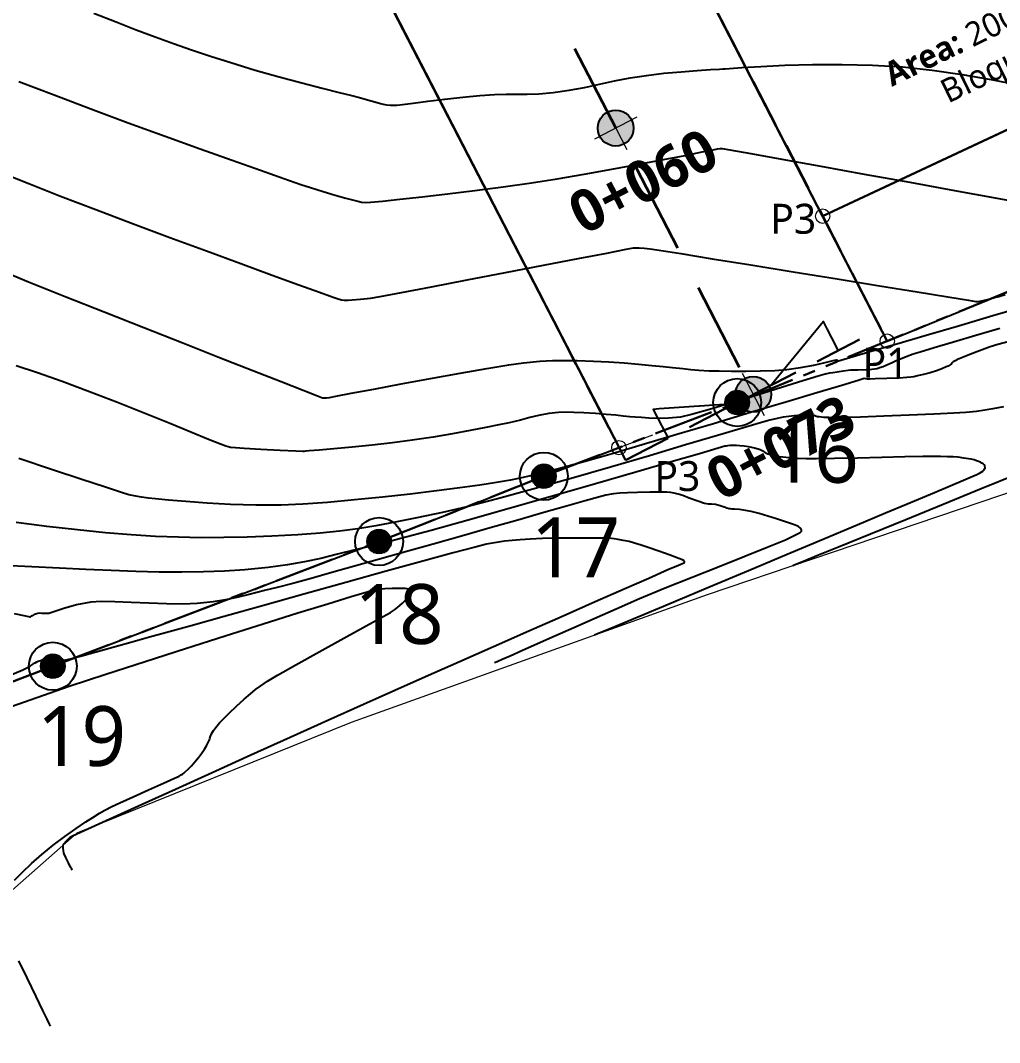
# Model space of a CAD drawing. Header units: millimetres. Extents: x 86 to 591881, y 99 to 1307229.
# Drawn here: x 590632.94 to 590673.85, y 1306982.96 to 1307025.67 of the extents above; entities that cross this region are included whole.
import ezdxf
from ezdxf.enums import TextEntityAlignment as Align

# ---------------------------------------------------------------- set-up
doc = ezdxf.new("R2010")
doc.units = ezdxf.units.MM
for name, pattern in [('CENTER2', [1.125, 0.75, -0.125, 0.125, -0.125]), ('DASHDOT', [1, 0.5, -0.25, 0, -0.25]), ('DASHED', [0.75, 0.5, -0.25]), ('HIDDEN', [0.375, 0.25, -0.125]), ('PHANTOM', [2.5, 1.25, -0.25, 0.25, -0.25, 0.25, -0.25])]:
    doc.linetypes.add(name, pattern=pattern)
for name, color, linetype in [('0_BLOQUES CARRETERA', 7, 'Continuous'), ('_BREAKLINES CORRIDOR', 7, 'Continuous'), ('_MOJONES', 1, 'Continuous'), ('_PUNTOS TOPOGRAFICOS', 1, 'Continuous'), ('C-PROP-BNDY', 150, 'Continuous'), ('C-PROP-LINE', 230, 'Continuous'), ('C-PROP-TEXT', 92, 'Continuous'), ('C-ROAD', 7, 'Continuous'), ('C-ROAD-CORR-BNDY', 1, 'CENTER2'), ('C-ROAD-MARK', 212, 'Continuous'), ('C-ROAD-STAN-MAJR', 11, 'Continuous'), ('C-TOPO-MAJR', 9, 'Continuous'), ('C-TOPO-MINR', 8, 'Continuous'), ('C-TOPO-MINR-N', 11, 'Continuous'), ('Perimetro', 7, 'Continuous'), ('Plano', 7, 'Continuous')]:
    doc.layers.add(name, color=color, linetype=linetype)
for name, color, linetype, lineweight in [('_BLOQUES', 9, 'Continuous', 20), ('_BORDILLOS Y CUNETAS', 252, 'Continuous', 20), ('COTAS', 40, 'Continuous', 5), ('CUADROS', 9, 'Continuous', 20)]:
    doc.layers.add(name, color=color, linetype=linetype, lineweight=lineweight)
doc.styles.add('ST - ETIQUETAS', font='', dxfattribs={"height": 2.5})
doc.styles.get("Standard").update_dxf_attribs({"font": 'simplex.shx'})
doc.styles.get('ST - ETIQUETAS').set_extended_font_data('Roboto Thin')

# ---------------------------------------------------------------- blocks, each defined once
blk = doc.blocks.new('*X1')
for p, q in [((69.533, 22.875), (69.967, 22.875)), ((69.555, 22.906), (69.945, 22.906)), ((69.585, 22.938), (69.915, 22.938)), ((69.629, 22.969), (69.871, 22.969)), ((69.5, 22.75), (70, 22.75)), ((69.502, 22.781), (69.998, 22.781)), ((69.502, 22.719), (69.998, 22.719)), ((69.508, 22.812), (69.992, 22.812)), ((69.508, 22.688), (69.992, 22.688)), ((69.518, 22.844), (69.982, 22.844)), ((69.518, 22.656), (69.982, 22.656)), ((69.533, 22.625), (69.967, 22.625)), ((69.555, 22.594), (69.945, 22.594)), ((69.585, 22.562), (69.915, 22.562)), ((69.629, 22.531), (69.871, 22.531))]:
    blk.add_line(p, q)
blk = doc.blocks.new('Drill Hole')
at = {"color": 0, "linetype": 'ByBlock', "lineweight": -2}
for radius in [0.05, 0.025]:
    blk.add_circle((0, 0), radius, dxfattribs=at)
at = {"color": 0, "linetype": 'ByBlock', "lineweight": -2, "xscale": 0.1000000000000227, "yscale": 0.1000000000000227, "zscale": 0.1000000000000227}
blk.add_blockref('*X1', (-6.975, -2.275), dxfattribs=at)
blk = doc.blocks.new('*U51', base_point=(590555.4584, 1307117.894, 460.616))
at = {"layer": '_PUNTOS TOPOGRAFICOS', "color": 2, "linetype": 'ByBlock', "lineweight": -2, "xscale": 20, "yscale": 20, "zscale": 20}
blk.add_blockref('Drill Hole', (590555.4584, 1307117.894, 460.616), dxfattribs=at)
blk = doc.blocks.new('*U130', base_point=(590634.2949, 1306998.682, 454.716))
at = {"layer": '_PUNTOS TOPOGRAFICOS', "color": 2, "linetype": 'ByBlock', "lineweight": -2, "xscale": 20, "yscale": 20, "zscale": 20}
blk.add_blockref('Drill Hole', (590634.2949, 1306998.682, 454.716), dxfattribs=at)
blk = doc.blocks.new('*U131', base_point=(590647.9269, 1307003.89, 455.289))
at = {"layer": '_PUNTOS TOPOGRAFICOS', "color": 2, "linetype": 'ByBlock', "lineweight": -2, "xscale": 20, "yscale": 20, "zscale": 20}
blk.add_blockref('Drill Hole', (590647.9269, 1307003.89, 455.289), dxfattribs=at)
blk = doc.blocks.new('*U134', base_point=(590654.8114, 1307006.619, 455.69))
at = {"layer": '_PUNTOS TOPOGRAFICOS', "color": 2, "linetype": 'ByBlock', "lineweight": -2, "xscale": 20, "yscale": 20, "zscale": 20}
blk.add_blockref('Drill Hole', (590654.8114, 1307006.619, 455.69), dxfattribs=at)
blk = doc.blocks.new('*U135', base_point=(590662.8905, 1307009.7, 456.126))
at = {"layer": '_PUNTOS TOPOGRAFICOS', "color": 2, "linetype": 'ByBlock', "lineweight": -2, "xscale": 20, "yscale": 20, "zscale": 20}
blk.add_blockref('Drill Hole', (590662.8905, 1307009.7, 456.126), dxfattribs=at)
blk = doc.blocks.new('POINT INTERS')
at = {"layer": '0_BLOQUES CARRETERA', "linetype": 'DASHDOT', "lineweight": 5}
h = blk.add_hatch(color=244, dxfattribs=at)
h.dxf.hatch_style = 1
h.set_gradient(color1=(153, 27, 30), color2=(248, 153, 30), name='INVSPHERICAL')
h.paths.add_polyline_path([(0.6, 0, 1), (-0.6, 0, 1)])
blk.add_circle((0, 0), 0.574, dxfattribs=at)
blk = doc.blocks.new('MARCA ESTACION')
h = blk.add_hatch(color=7)
h.dxf.hatch_style = 1
h.paths.add_polyline_path([(-3, 0), (0, 0), (0, 3, 0.414214)])
h.paths.add_polyline_path([(3, 0), (0, 0), (0, -3, 0.414214)])
at = {"true_color": 0xffffff}
h = blk.add_hatch(color=7, dxfattribs=at)
h.dxf.hatch_style = 1
h.paths.add_polyline_path([(0, 3), (0, 0), (3, 0, 0.414214)])
h.paths.add_polyline_path([(0, 0), (-3, 0, 0.414214), (0, -3)])
at = {"color": 7, "lineweight": 20}
for points in [[(0, 4), (0, -4)], [(-4, 0), (4, 0)]]:
    blk.add_lwpolyline(points, dxfattribs=at)
at = {"color": 7}
blk.add_circle((0, 0), 3, dxfattribs=at)

msp = doc.modelspace()

# ---------------------------------------------------------------- hatches: boundary and pattern name
at = {"layer": '_MOJONES'}
h = msp.add_hatch(color=5, dxfattribs=at)
h.dxf.hatch_style = 1
h.paths.add_polyline_path([(590662.69, 1307010.158, 0.297664), (590662.39, 1307009.7, 0.541231), (590663.091, 1307009.242), (590662.89, 1307009.7)])
h.paths.add_polyline_path([(590662.69, 1307010.158), (590662.89, 1307009.7), (590663.361, 1307009.868, 0.43503)])
h.paths.add_polyline_path([(590663.39, 1307009.7, 0.085961), (590663.361, 1307009.868), (590662.89, 1307009.7), (590663.091, 1307009.242, 0.297664)])
h = msp.add_hatch(color=5, dxfattribs=at)
h.dxf.hatch_style = 1
h.paths.add_polyline_path([(590654.611, 1307007.077, 0.297664), (590654.311, 1307006.619, 0.541231), (590655.012, 1307006.161), (590654.811, 1307006.619)])
h.paths.add_polyline_path([(590654.611, 1307007.077), (590654.811, 1307006.619), (590655.282, 1307006.787, 0.43503)])
h.paths.add_polyline_path([(590655.311, 1307006.619, 0.085961), (590655.282, 1307006.787), (590654.811, 1307006.619), (590655.012, 1307006.161, 0.297664)])
h = msp.add_hatch(color=5, dxfattribs=at)
h.dxf.hatch_style = 1
h.paths.add_polyline_path([(590647.726, 1307004.348, 0.297664), (590647.427, 1307003.89, 0.541231), (590648.128, 1307003.432), (590647.927, 1307003.89)])
h.paths.add_polyline_path([(590647.726, 1307004.348), (590647.927, 1307003.89), (590648.398, 1307004.058, 0.43503)])
h.paths.add_polyline_path([(590648.427, 1307003.89, 0.085961), (590648.398, 1307004.058), (590647.927, 1307003.89), (590648.128, 1307003.432, 0.297664)])
h = msp.add_hatch(color=5, dxfattribs=at)
h.dxf.hatch_style = 1
h.paths.add_polyline_path([(590634.094, 1306999.14, 0.297664), (590633.795, 1306998.682, 0.541231), (590634.496, 1306998.224), (590634.295, 1306998.682)])
h.paths.add_polyline_path([(590634.094, 1306999.14), (590634.295, 1306998.682), (590634.766, 1306998.85, 0.43503)])
h.paths.add_polyline_path([(590634.795, 1306998.682, 0.085961), (590634.766, 1306998.85), (590634.295, 1306998.682), (590634.496, 1306998.224, 0.297664)])

# ---------------------------------------------------------------- linework, layer by layer
at = {"layer": '_BLOQUES', "flags": 128}
for points in [[(590590.178, 1307047.968), (590628.051, 1307065.704), (590657.956, 1307007.818), (590654.811, 1307006.619), (590647.927, 1307003.89), (590634.295, 1306998.682), (590617.753, 1306992.343), (590613.249, 1307001.467), (590607.385, 1307013.689), (590599.683, 1307029.141), (590590.178, 1307047.968)], [(590669.157, 1307012.265), (590675.452, 1307014.842), (590685.718, 1307018.866), (590705.811, 1307027.095), (590706.383, 1307027.354), (590702.712, 1307034.462), (590666.46, 1307017.488), (590669.157, 1307012.265)]]:
    msp.add_lwpolyline(points, dxfattribs=at)
at = {"layer": '_BLOQUES', "color": 140, "linetype": 'Continuous', "lineweight": 25}
msp.add_polyline3d([(590638.927, 1307070.797, 0), (590675.179, 1307087.774, 0), (590702.712, 1307034.462, 0), (590666.46, 1307017.488, 0), (590638.927, 1307070.797, 0)], dxfattribs=at)
at = {"layer": '_BORDILLOS Y CUNETAS'}
for p, q in [((590628.051, 1307065.704), (590657.956, 1307007.818)), ((590657.956, 1307007.818), (590659.36, 1307008.353))]:
    msp.add_line(p, q, dxfattribs=at)
at = {"layer": '_BREAKLINES CORRIDOR', "flags": 128}
for points in [[(590669.157, 1307012.265), (590638.927, 1307070.797), (590675.179, 1307087.774), (590706.383, 1307027.354)], [(590590.178, 1307047.968), (590628.051, 1307065.704), (590657.956, 1307007.818)], [(590628.051, 1307065.704), (590657.956, 1307007.818)]]:
    msp.add_lwpolyline(points, dxfattribs=at)
at = {"layer": 'C-PROP-BNDY', "color": 150, "linetype": 'Continuous', "lineweight": -3}
msp.add_polyline3d([(590645.365, 1307032.182, 0), (590628.051, 1307065.704, 0), (590590.178, 1307047.968, 0), (590599.683, 1307029.141, 0), (590607.385, 1307013.689, 0), (590613.279, 1307001.404, 0), (590617.753, 1306992.343, 0), (590634.295, 1306998.682, 0), (590647.927, 1307003.89, 0), (590654.811, 1307006.619, 0), (590657.956, 1307007.818, 0), (590645.365, 1307032.182, 0)], dxfattribs=at)
at = {"layer": 'C-PROP-LINE', "color": 4, "linetype": 'Continuous', "lineweight": 25}
for points in [[(590684.586, 1307025.975, 0), (590679.998, 1307034.86, 0), (590679.997, 1307034.86, 0), (590661.871, 1307026.373, 0), (590666.46, 1307017.488, 0), (590684.586, 1307025.975, 0)], [(590666.46, 1307017.488, 0), (590669.157, 1307012.265, 0), (590675.452, 1307014.842, 0), (590685.718, 1307018.866, 0), (590705.811, 1307027.095, 0), (590706.383, 1307027.354, 0), (590702.712, 1307034.462, 0), (590684.586, 1307025.975, 0), (590666.46, 1307017.488, 0)]]:
    msp.add_polyline3d(points, dxfattribs=at)
at = {"layer": 'C-PROP-LINE', "color": 242, "linetype": 'PHANTOM', "lineweight": 30, "ltscale": 2}
msp.add_polyline3d([(590599.683, 1307029.141, 0), (590607.385, 1307013.689, 0), (590613.279, 1307001.404, 0), (590617.753, 1306992.343, 0), (590634.295, 1306998.682, 0), (590647.927, 1307003.89, 0), (590654.811, 1307006.619, 0), (590662.89, 1307009.7, 0), (590675.452, 1307014.842, 0), (590685.718, 1307018.866, 0), (590705.811, 1307027.095, 0)], dxfattribs=at)
at = {"layer": 'C-ROAD', "color": 2, "linetype": 'HIDDEN', "lineweight": 35, "ltscale": 15, "flags": 128}
msp.add_lwpolyline([(590630.274, 1307074.474), (590663.56, 1307010.043)], dxfattribs=at)
at = {"layer": 'C-ROAD-CORR-BNDY', "color": 166, "linetype": 'DASHED', "lineweight": 30, "ltscale": 4}
msp.add_lwpolyline([(590633.094, 1307055.943), (590634.123, 1307053.952), (590643.303, 1307036.183), (590652.482, 1307018.414), (590657.956, 1307007.818), (590657.957, 1307007.816), (590658.229, 1307007.289), (590668.891, 1307012.797), (590668.619, 1307013.323), (590668.617, 1307013.326), (590663.144, 1307023.922), (590653.964, 1307041.691), (590644.784, 1307059.46), (590643.755, 1307061.451)], close=True, dxfattribs=at)
at = {"layer": 'C-TOPO-MAJR', "color": 40, "linetype": 'Continuous', "lineweight": -3}
for points, elevation in [([(590636.006, 1307025.971), (590636.938, 1307025.601), (590637.784, 1307025.274), (590638.574, 1307024.978), (590639.335, 1307024.703), (590640.095, 1307024.44), (590640.884, 1307024.177), (590641.729, 1307023.904), (590642.744, 1307023.594), (590643.746, 1307023.309), (590644.693, 1307023.055), (590645.544, 1307022.837), (590646.257, 1307022.66), (590646.791, 1307022.529), (590647.103, 1307022.449), (590647.439, 1307022.354), (590647.752, 1307022.264), (590647.987, 1307022.195), (590648.094, 1307022.164), (590648.172, 1307022.15), (590648.25, 1307022.138), (590648.404, 1307022.126), (590648.674, 1307022.121), (590648.901, 1307022.147), (590649.354, 1307022.206), (590649.968, 1307022.288), (590650.68, 1307022.378), (590651.425, 1307022.463), (590652.14, 1307022.531), (590652.745, 1307022.567), (590653.238, 1307022.579), (590653.676, 1307022.58), (590654.113, 1307022.584), (590654.605, 1307022.606), (590655.207, 1307022.66), (590655.867, 1307022.753), (590656.504, 1307022.87), (590657.131, 1307023.002), (590657.764, 1307023.137), (590658.415, 1307023.264), (590659.098, 1307023.371), (590659.822, 1307023.457), (590660.548, 1307023.525), (590661.216, 1307023.577), (590661.769, 1307023.613), (590662.146, 1307023.634), (590662.288, 1307023.642), (590662.381, 1307023.649), (590662.57, 1307023.664), (590663.089, 1307023.7), (590663.878, 1307023.746), (590664.878, 1307023.791), (590666.03, 1307023.822), (590667.273, 1307023.83), (590668.548, 1307023.802), (590669.797, 1307023.726), (590671.037, 1307023.591), (590672.293, 1307023.406), (590673.507, 1307023.192), (590674.626, 1307022.969)], 457), ([(590632.012, 1307019.357), (590633.288, 1307018.846), (590634.623, 1307018.324), (590636.086, 1307017.763), (590637.624, 1307017.183), (590639.183, 1307016.6), (590640.711, 1307016.035), (590642.153, 1307015.505), (590643.457, 1307015.028), (590644.568, 1307014.624), (590645.435, 1307014.311), (590646.003, 1307014.107), (590646.218, 1307014.03), (590646.356, 1307013.997), (590646.463, 1307013.978), (590646.549, 1307013.975), (590646.636, 1307013.977), (590646.803, 1307013.987), (590647.151, 1307014.014), (590647.565, 1307014.06), (590647.972, 1307014.133), (590648.863, 1307014.3), (590650.115, 1307014.538), (590651.603, 1307014.823), (590653.204, 1307015.13), (590654.793, 1307015.436), (590656.247, 1307015.716), (590657.442, 1307015.946), (590658.252, 1307016.102), (590658.555, 1307016.16), (590658.625, 1307016.164), (590658.696, 1307016.166), (590658.798, 1307016.162), (590659.007, 1307016.149), (590659.257, 1307016.126), (590659.63, 1307016.068), (590660.533, 1307015.923), (590661.847, 1307015.711), (590663.453, 1307015.451), (590665.232, 1307015.162), (590667.064, 1307014.865), (590668.831, 1307014.578), (590670.414, 1307014.32), (590671.693, 1307014.113), (590672.549, 1307013.973), (590672.863, 1307013.923), (590672.96, 1307013.925), (590673.095, 1307013.95), (590673.35, 1307014.005), (590673.502, 1307014.043), (590673.644, 1307014.083), (590673.821, 1307014.133), (590674.092, 1307014.209)], 456.5), ([(590673.861, 1307012.796), (590672.865, 1307012.502), (590671.925, 1307012.224), (590671.12, 1307011.984), (590670.534, 1307011.808), (590670.248, 1307011.72), (590669.955, 1307011.613), (590669.712, 1307011.518), (590669.605, 1307011.474), (590669.531, 1307011.438), (590669.48, 1307011.408), (590669.368, 1307011.355), (590669.146, 1307011.258), (590668.987, 1307011.198), (590668.837, 1307011.145), (590668.735, 1307011.114), (590668.625, 1307011.093), (590668.513, 1307011.08), (590668.283, 1307011.069), (590667.924, 1307011.055), (590667.736, 1307011.048), (590667.68, 1307011.053), (590667.621, 1307011.059), (590667.526, 1307011.045), (590667.311, 1307011.012), (590667.07, 1307010.974), (590666.889, 1307010.948), (590666.746, 1307010.927), (590666.567, 1307010.891), (590666.273, 1307010.804), (590665.629, 1307010.604), (590664.744, 1307010.329), (590663.727, 1307010.015), (590662.687, 1307009.698), (590661.733, 1307009.414), (590660.975, 1307009.201), (590660.521, 1307009.095), (590660.017, 1307009.043), (590659.571, 1307009.037), (590659.193, 1307009.053), (590658.895, 1307009.069), (590658.622, 1307009.085), (590658.405, 1307009.109), (590658.132, 1307009.136), (590657.822, 1307009.167), (590657.422, 1307009.207), (590656.963, 1307009.245), (590656.479, 1307009.27), (590656.066, 1307009.284), (590655.743, 1307009.291), (590655.422, 1307009.279), (590655.013, 1307009.237), (590654.588, 1307009.163), (590654.222, 1307009.07), (590653.839, 1307008.964), (590653.359, 1307008.851), (590652.928, 1307008.762), (590652.382, 1307008.652), (590651.734, 1307008.527), (590650.997, 1307008.394), (590650.183, 1307008.258), (590649.306, 1307008.127), (590648.49, 1307008.021), (590647.634, 1307007.924), (590646.797, 1307007.839), (590646.04, 1307007.768), (590645.422, 1307007.713), (590645.005, 1307007.679), (590644.847, 1307007.666), (590644.791, 1307007.661), (590644.736, 1307007.658), (590644.455, 1307007.671), (590643.794, 1307007.703), (590642.993, 1307007.744), (590642.292, 1307007.781), (590641.931, 1307007.804), (590641.722, 1307007.827), (590641.519, 1307007.872), (590641.297, 1307007.957), (590640.798, 1307008.162), (590640.069, 1307008.461), (590639.16, 1307008.833), (590638.118, 1307009.254), (590636.992, 1307009.701), (590635.831, 1307010.15), (590634.683, 1307010.578), (590633.65, 1307010.944), (590632.769, 1307011.237)], 456), ([(590674.011, 1307009.527), (590673.576, 1307009.437), (590673.235, 1307009.376), (590672.891, 1307009.33), (590672.449, 1307009.283), (590671.939, 1307009.25), (590671.101, 1307009.21), (590670.077, 1307009.168), (590669.01, 1307009.128), (590668.041, 1307009.094), (590667.313, 1307009.071), (590666.967, 1307009.063), (590666.719, 1307009.069), (590666.513, 1307009.08), (590666.406, 1307009.088), (590666.311, 1307009.099), (590666.238, 1307009.109), (590666.157, 1307009.137), (590666.106, 1307009.163), (590666.024, 1307009.18), (590665.972, 1307009.185), (590665.914, 1307009.189), (590665.802, 1307009.186), (590665.557, 1307009.175), (590665.265, 1307009.15), (590665.049, 1307009.121), (590664.817, 1307009.084), (590664.555, 1307009.035), (590664.248, 1307008.968), (590663.9, 1307008.869), (590663.147, 1307008.647), (590662.067, 1307008.324), (590660.732, 1307007.927), (590659.219, 1307007.479), (590657.602, 1307007.005), (590655.956, 1307006.529), (590654.356, 1307006.077), (590652.876, 1307005.673), (590651.593, 1307005.341), (590650.581, 1307005.106), (590649.508, 1307004.882), (590648.595, 1307004.697), (590647.788, 1307004.546), (590647.033, 1307004.424), (590646.276, 1307004.326), (590645.461, 1307004.246), (590644.535, 1307004.179), (590643.442, 1307004.12), (590642.415, 1307004.078), (590641.438, 1307004.055), (590640.49, 1307004.051), (590639.545, 1307004.068), (590638.579, 1307004.107), (590637.57, 1307004.171), (590636.492, 1307004.26), (590635.323, 1307004.376), (590634.039, 1307004.52), (590632.768, 1307004.691)], 455.5), ([(590665.21, 1307002.891), (590665.346, 1307002.947), (590665.659, 1307003.075), (590666.223, 1307003.305), (590667.128, 1307003.674), (590668.455, 1307004.215), (590669.935, 1307004.819), (590671.5, 1307005.457), (590673.08, 1307006.102), (590674.608, 1307006.727)], 455.5), ([(590652.754, 1306998.833), (590652.856, 1306998.878), (590653.067, 1306998.972), (590653.404, 1306999.121), (590653.887, 1306999.337), (590654.548, 1306999.633), (590655.273, 1306999.956), (590656.061, 1307000.306), (590656.912, 1307000.682), (590657.828, 1307001.082), (590658.808, 1307001.506), (590659.874, 1307001.952), (590661.004, 1307002.407), (590662.136, 1307002.854), (590663.205, 1307003.275), (590664.148, 1307003.653), (590664.901, 1307003.969), (590665.324, 1307004.166), (590665.514, 1307004.275), (590665.574, 1307004.327), (590665.582, 1307004.346), (590665.578, 1307004.38), (590665.547, 1307004.441), (590665.449, 1307004.52), (590665.241, 1307004.61), (590664.903, 1307004.716), (590664.538, 1307004.835), (590664.167, 1307004.959), (590663.801, 1307005.065), (590663.478, 1307005.146), (590663.24, 1307005.195), (590662.992, 1307005.226), (590662.782, 1307005.238), (590662.682, 1307005.242), (590662.614, 1307005.252), (590662.554, 1307005.263), (590662.462, 1307005.286), (590662.411, 1307005.311), (590662.341, 1307005.335), (590662.176, 1307005.386), (590661.978, 1307005.435), (590661.817, 1307005.452), (590661.686, 1307005.455), (590661.525, 1307005.478), (590661.24, 1307005.572), (590660.885, 1307005.711), (590660.623, 1307005.81), (590660.423, 1307005.868), (590660.253, 1307005.907), (590660.103, 1307005.935), (590659.951, 1307005.95), (590659.699, 1307005.955), (590659.236, 1307005.955), (590658.72, 1307005.948), (590658.309, 1307005.933), (590657.981, 1307005.911), (590657.721, 1307005.883), (590657.397, 1307005.826), (590657.101, 1307005.751), (590656.54, 1307005.596), (590655.762, 1307005.375), (590654.81, 1307005.102), (590653.731, 1307004.792), (590652.57, 1307004.459), (590651.371, 1307004.118), (590650.181, 1307003.783), (590649.033, 1307003.461), (590647.938, 1307003.152), (590646.907, 1307002.861), (590645.954, 1307002.593), (590645.089, 1307002.352), (590644.324, 1307002.143), (590643.671, 1307001.971), (590643.142, 1307001.841), (590642.496, 1307001.685), (590641.982, 1307001.559), (590641.51, 1307001.458), (590640.99, 1307001.375), (590640.333, 1307001.304), (590639.732, 1307001.278), (590639.039, 1307001.285), (590638.303, 1307001.312), (590637.571, 1307001.346), (590636.891, 1307001.375), (590636.312, 1307001.384), (590635.882, 1307001.362), (590635.289, 1307001.247), (590634.75, 1307001.092), (590634.338, 1307000.952), (590634.127, 1307000.886), (590633.94, 1307000.881), (590633.831, 1307000.888), (590633.743, 1307000.896), (590633.665, 1307000.886), (590633.572, 1307000.858), (590633.523, 1307000.838), (590633.48, 1307000.82), (590633.426, 1307000.791), (590633.384, 1307000.761), (590633.345, 1307000.727), (590633.168, 1307000.769), (590632.692, 1307000.87)], 455), ([(590632.699, 1306989.747), (590633.024, 1306990.079), (590633.41, 1306990.442), (590633.836, 1306990.821), (590634.306, 1306991.205), (590634.802, 1306991.574), (590635.277, 1306991.906), (590635.68, 1306992.176), (590635.963, 1306992.36), (590636.242, 1306992.537), (590636.47, 1306992.668), (590636.763, 1306992.821), (590637.097, 1306992.979), (590637.65, 1306993.231), (590638.298, 1306993.522), (590638.918, 1306993.798), (590639.383, 1306994.005), (590639.571, 1306994.089), (590639.617, 1306994.115), (590639.663, 1306994.143), (590639.712, 1306994.178), (590639.763, 1306994.216), (590639.824, 1306994.269), (590639.947, 1306994.381), (590640.088, 1306994.521), (590640.231, 1306994.683), (590640.379, 1306994.865), (590640.513, 1306995.042), (590640.627, 1306995.213), (590640.717, 1306995.361), (590640.759, 1306995.435), (590640.79, 1306995.495), (590640.818, 1306995.553), (590640.84, 1306995.609), (590640.861, 1306995.662), (590640.888, 1306995.758), (590640.906, 1306995.809), (590640.926, 1306995.861), (590640.961, 1306995.922), (590641.003, 1306995.991), (590641.091, 1306996.11), (590641.258, 1306996.311), (590641.413, 1306996.474), (590641.666, 1306996.726), (590641.974, 1306997.02), (590642.293, 1306997.308), (590642.555, 1306997.534), (590642.764, 1306997.706), (590642.98, 1306997.867), (590643.266, 1306998.061), (590643.685, 1306998.309), (590644.454, 1306998.742), (590645.427, 1306999.282), (590646.456, 1306999.85), (590647.394, 1307000.367), (590648.095, 1307000.754), (590648.411, 1307000.933), (590648.569, 1307001.042), (590648.694, 1307001.137), (590648.789, 1307001.214), (590648.902, 1307001.314), (590648.992, 1307001.404), (590649.084, 1307001.508), (590649.144, 1307001.58), (590649.197, 1307001.659), (590649.232, 1307001.73), (590649.249, 1307001.791), (590649.218, 1307001.878), (590649.169, 1307001.9), (590649.102, 1307001.911), (590649.013, 1307001.923), (590648.825, 1307001.924), (590648.471, 1307001.923), (590648.166, 1307001.914), (590647.996, 1307001.903), (590647.861, 1307001.889), (590647.694, 1307001.858), (590647.424, 1307001.78), (590646.767, 1307001.581), (590645.785, 1307001.279), (590644.538, 1307000.893), (590643.09, 1307000.442), (590641.502, 1306999.942), (590639.835, 1306999.412), (590638.152, 1306998.872), (590636.515, 1306998.337), (590634.984, 1306997.828), (590633.622, 1306997.362), (590632.322, 1306996.898)], 454.5), ([(590634.199, 1306983.648), (590634.159, 1306983.732), (590634.062, 1306983.932), (590633.883, 1306984.302), (590633.602, 1306984.882), (590633.227, 1306985.658), (590632.88, 1306986.376)], 454.5)]:
    msp.add_lwpolyline(points, dxfattribs=dict(at, elevation=elevation))
at = {"layer": 'C-TOPO-MINR', "color": 44, "linetype": 'Continuous', "lineweight": -3}
for points, elevation in [([(590632.879, 1307023.119), (590634.348, 1307022.552), (590635.886, 1307021.971), (590637.447, 1307021.392), (590638.983, 1307020.831), (590640.448, 1307020.302), (590641.795, 1307019.821), (590642.977, 1307019.403), (590643.947, 1307019.063), (590644.658, 1307018.817), (590645.063, 1307018.68), (590645.59, 1307018.514), (590646.098, 1307018.365), (590646.54, 1307018.242), (590646.871, 1307018.154), (590647.043, 1307018.11), (590647.199, 1307018.074), (590647.356, 1307018.058), (590647.567, 1307018.073), (590648.065, 1307018.12), (590648.801, 1307018.194), (590649.724, 1307018.293), (590650.784, 1307018.414), (590651.932, 1307018.554), (590653.117, 1307018.709), (590654.289, 1307018.876), (590655.361, 1307019.046), (590656.501, 1307019.241), (590657.658, 1307019.448), (590658.78, 1307019.657), (590659.815, 1307019.854), (590660.713, 1307020.029), (590661.423, 1307020.169), (590661.892, 1307020.263), (590662.07, 1307020.298), (590662.163, 1307020.309), (590662.256, 1307020.313), (590662.581, 1307020.256), (590663.455, 1307020.1), (590664.76, 1307019.866), (590666.38, 1307019.574), (590668.198, 1307019.247), (590670.098, 1307018.904), (590671.962, 1307018.566), (590673.674, 1307018.255), (590675.117, 1307017.992)], 456.75), ([(590631.897, 1307015.31), (590633.283, 1307014.75), (590634.818, 1307014.136), (590636.442, 1307013.489), (590638.097, 1307012.834), (590639.723, 1307012.191), (590641.262, 1307011.585), (590642.653, 1307011.039), (590643.839, 1307010.574), (590644.76, 1307010.213), (590645.356, 1307009.98), (590645.569, 1307009.897), (590645.638, 1307009.897), (590645.727, 1307009.903), (590645.862, 1307009.914), (590646.115, 1307009.962), (590646.763, 1307010.085), (590647.707, 1307010.264), (590648.846, 1307010.479), (590650.08, 1307010.707), (590651.31, 1307010.931), (590652.434, 1307011.128), (590653.353, 1307011.278), (590653.968, 1307011.361), (590654.64, 1307011.422), (590655.177, 1307011.453), (590655.669, 1307011.46), (590656.207, 1307011.451), (590656.884, 1307011.432), (590657.53, 1307011.403), (590658.165, 1307011.359), (590658.768, 1307011.305), (590659.319, 1307011.251), (590659.8, 1307011.201), (590660.191, 1307011.164), (590660.62, 1307011.122), (590660.954, 1307011.084), (590661.288, 1307011.053), (590661.717, 1307011.029), (590662.13, 1307011.018), (590662.658, 1307011.01), (590663.253, 1307011.01), (590663.868, 1307011.019), (590664.456, 1307011.042), (590664.969, 1307011.082), (590665.535, 1307011.161), (590666.087, 1307011.265), (590666.561, 1307011.371), (590666.893, 1307011.452), (590667.02, 1307011.485), (590667.08, 1307011.474), (590667.036, 1307011.445), (590666.991, 1307011.415), (590667.044, 1307011.418), (590667.226, 1307011.471), (590667.739, 1307011.621), (590668.535, 1307011.854), (590669.565, 1307012.156), (590670.78, 1307012.512), (590672.133, 1307012.91), (590673.574, 1307013.334), (590675.056, 1307013.771)], 456.25), ([(590674.314, 1307012.266), (590673.782, 1307012.119), (590673.453, 1307012.021), (590673.012, 1307011.867), (590672.605, 1307011.71), (590672.301, 1307011.587), (590672.167, 1307011.53), (590672.086, 1307011.492), (590672.018, 1307011.458), (590671.963, 1307011.426), (590671.917, 1307011.398), (590671.87, 1307011.353), (590671.838, 1307011.314), (590671.782, 1307011.271), (590671.703, 1307011.224), (590671.622, 1307011.187), (590671.439, 1307011.109), (590671.217, 1307011.025), (590670.957, 1307010.945), (590670.668, 1307010.868), (590670.426, 1307010.81), (590670.269, 1307010.778), (590670.142, 1307010.759), (590669.983, 1307010.741), (590669.661, 1307010.723), (590669.144, 1307010.703), (590668.657, 1307010.686), (590668.428, 1307010.679), (590668.338, 1307010.682), (590668.268, 1307010.686), (590668.198, 1307010.7), (590667.947, 1307010.625), (590667.258, 1307010.418), (590666.219, 1307010.107), (590664.921, 1307009.718), (590663.452, 1307009.279), (590661.903, 1307008.816), (590660.362, 1307008.358), (590658.919, 1307007.931), (590657.664, 1307007.562), (590656.686, 1307007.279), (590656.074, 1307007.109), (590655.423, 1307006.935), (590654.893, 1307006.793), (590654.422, 1307006.673), (590653.95, 1307006.564), (590653.413, 1307006.456), (590652.751, 1307006.34), (590652.133, 1307006.244), (590651.307, 1307006.13), (590650.322, 1307006.004), (590649.227, 1307005.873), (590648.071, 1307005.746), (590646.905, 1307005.629), (590645.777, 1307005.53), (590644.736, 1307005.458), (590643.833, 1307005.418), (590642.772, 1307005.413), (590641.725, 1307005.442), (590640.738, 1307005.495), (590639.855, 1307005.559), (590639.123, 1307005.624), (590638.587, 1307005.679), (590638.293, 1307005.711), (590637.995, 1307005.744), (590637.76, 1307005.781), (590637.468, 1307005.846), (590637.166, 1307005.939), (590636.494, 1307006.157), (590635.514, 1307006.48), (590634.286, 1307006.886), (590632.87, 1307007.357)], 455.75), ([(590656.921, 1306999.987), (590657.057, 1307000.044), (590657.373, 1307000.176), (590657.947, 1307000.417), (590658.874, 1307000.806), (590660.238, 1307001.378), (590661.76, 1307002.016), (590663.364, 1307002.688), (590664.973, 1307003.363), (590666.514, 1307004.009), (590667.909, 1307004.594), (590669.084, 1307005.086), (590669.962, 1307005.455), (590670.469, 1307005.668), (590671.134, 1307005.947), (590671.781, 1307006.22), (590672.34, 1307006.456), (590672.739, 1307006.624), (590672.908, 1307006.697), (590673.009, 1307006.747), (590673.089, 1307006.791), (590673.151, 1307006.839), (590673.202, 1307006.883), (590673.229, 1307006.928), (590673.251, 1307006.972), (590673.24, 1307007.056), (590673.209, 1307007.095), (590673.173, 1307007.135), (590673.117, 1307007.17), (590673.052, 1307007.207), (590672.975, 1307007.238), (590672.883, 1307007.271), (590672.785, 1307007.3), (590672.669, 1307007.328), (590672.553, 1307007.35), (590672.358, 1307007.382), (590672.121, 1307007.411), (590671.918, 1307007.426), (590671.674, 1307007.436), (590671.388, 1307007.443), (590671.056, 1307007.447), (590670.641, 1307007.442), (590669.889, 1307007.425), (590668.935, 1307007.402), (590667.913, 1307007.378), (590666.956, 1307007.357), (590666.199, 1307007.343), (590665.775, 1307007.342), (590665.403, 1307007.362), (590665.063, 1307007.391), (590664.8, 1307007.418), (590664.658, 1307007.435), (590664.514, 1307007.456), (590664.402, 1307007.477), (590664.299, 1307007.501), (590664.219, 1307007.523), (590664.165, 1307007.548), (590664.117, 1307007.573), (590664.048, 1307007.625), (590664.005, 1307007.649), (590663.96, 1307007.673), (590663.909, 1307007.695), (590663.856, 1307007.718), (590663.759, 1307007.751), (590663.609, 1307007.796), (590663.501, 1307007.821), (590663.357, 1307007.85), (590663.18, 1307007.877), (590663.002, 1307007.895), (590662.855, 1307007.904), (590662.745, 1307007.906), (590662.589, 1307007.9), (590662.486, 1307007.891), (590662.43, 1307007.883), (590662.374, 1307007.873), (590662.09, 1307007.79), (590661.311, 1307007.563), (590660.133, 1307007.22), (590658.653, 1307006.791), (590656.967, 1307006.304), (590655.173, 1307005.788), (590653.366, 1307005.272), (590651.643, 1307004.785), (590650.1, 1307004.356), (590648.834, 1307004.014), (590647.942, 1307003.787), (590646.986, 1307003.555), (590646.189, 1307003.358), (590645.487, 1307003.189), (590644.815, 1307003.045), (590644.107, 1307002.921), (590643.298, 1307002.812), (590642.324, 1307002.714), (590641.472, 1307002.654), (590640.592, 1307002.62), (590639.682, 1307002.608), (590638.738, 1307002.616), (590637.758, 1307002.64), (590636.74, 1307002.676), (590635.679, 1307002.722), (590634.574, 1307002.774), (590633.422, 1307002.829), (590632.241, 1307002.895)], 455.25), ([(590635.102, 1306990.161), (590635.086, 1306990.196), (590635.041, 1306990.289), (590634.956, 1306990.464), (590634.845, 1306990.695), (590634.775, 1306990.839), (590634.758, 1306990.888), (590634.746, 1306990.974), (590634.734, 1306991.083), (590634.731, 1306991.165), (590634.739, 1306991.242), (590634.888, 1306991.405), (590635.032, 1306991.549), (590635.089, 1306991.586), (590635.305, 1306991.684), (590635.908, 1306991.957), (590636.837, 1306992.378), (590638.03, 1306992.919), (590639.425, 1306993.55), (590640.96, 1306994.245), (590642.575, 1306994.974), (590644.206, 1306995.711), (590645.793, 1306996.426), (590647.274, 1306997.091), (590648.586, 1306997.678), (590649.867, 1306998.249), (590651.259, 1306998.866), (590652.714, 1306999.51), (590654.182, 1307000.158), (590655.614, 1307000.789), (590656.961, 1307001.383), (590658.173, 1307001.916), (590659.202, 1307002.368), (590659.998, 1307002.718), (590660.434, 1307002.91), (590660.627, 1307002.995), (590660.687, 1307003.022), (590660.694, 1307003.025), (590660.693, 1307003.032), (590660.684, 1307003.062), (590660.675, 1307003.083), (590660.606, 1307003.127), (590660.454, 1307003.184), (590660.086, 1307003.318), (590659.62, 1307003.487), (590659.176, 1307003.645), (590658.872, 1307003.747), (590658.595, 1307003.83), (590658.37, 1307003.889), (590658.132, 1307003.941), (590657.917, 1307003.984), (590657.745, 1307004.01), (590657.527, 1307004.028), (590657.246, 1307004.035), (590656.736, 1307004.039), (590656.089, 1307004.037), (590655.397, 1307004.03), (590654.751, 1307004.016), (590654.244, 1307003.994), (590653.819, 1307003.966), (590653.481, 1307003.941), (590653.173, 1307003.907), (590652.838, 1307003.856), (590652.42, 1307003.779), (590651.947, 1307003.663), (590651.028, 1307003.418), (590649.757, 1307003.071), (590648.23, 1307002.65), (590646.541, 1307002.181), (590644.786, 1307001.693), (590643.059, 1307001.21), (590641.457, 1307000.762), (590640.073, 1307000.376), (590639.003, 1307000.077), (590638.342, 1306999.894), (590637.559, 1306999.678), (590636.797, 1306999.466), (590636.1, 1306999.271), (590635.511, 1306999.109), (590635.074, 1306998.995), (590634.832, 1306998.942), (590634.573, 1306998.928), (590634.354, 1306998.937), (590634.239, 1306998.946), (590634.148, 1306998.956), (590634.064, 1306998.963), (590633.986, 1306998.955), (590633.908, 1306998.942), (590633.821, 1306998.919), (590633.722, 1306998.888), (590633.619, 1306998.846), (590633.538, 1306998.81), (590633.479, 1306998.779), (590633.43, 1306998.752), (590633.385, 1306998.722), (590633.315, 1306998.662), (590633.268, 1306998.624), (590633.039, 1306998.523), (590632.413, 1306998.249)], 454.75)]:
    msp.add_lwpolyline(points, dxfattribs=dict(at, elevation=elevation))
at = {"layer": 'C-TOPO-MINR-N', "color": 11, "linetype": 'Continuous', "lineweight": -3, "elevation": 456}
for points in [[(590667.114, 1307011.879), (590667.078, 1307011.949), (590666.842, 1307012.405), (590666.842, 1307012.406), (590666.841, 1307012.408), (590666.647, 1307012.782), (590666.49, 1307013.086), (590665.27, 1307011.597), (590665.267, 1307011.593), (590665.265, 1307011.591), (590664.625, 1307010.81), (590664.317, 1307010.434)], [(590662.803, 1307009.652), (590661.929, 1307009.591), (590661.312, 1307009.548), (590661.307, 1307009.548), (590661.304, 1307009.548), (590659.626, 1307009.431), (590659.383, 1307009.415), (590659.733, 1307008.736), (590659.733, 1307008.736), (590659.734, 1307008.734), (590659.757, 1307008.689), (590660.006, 1307008.207)]]:
    msp.add_lwpolyline(points, dxfattribs=at)
at = {"layer": 'COTAS'}
for centre in [(590666.46, 1307017.488), (590669.157, 1307012.265), (590657.949, 1307007.816), (590654.811, 1307006.619), (590647.927, 1307003.89), (590634.295, 1306998.682)]:
    msp.add_circle(centre, 0.3, dxfattribs=at)
at = {"layer": 'Plano', "lineweight": 13}
msp.add_lwpolyline([(590642.028, 1306927.436), (590636.665, 1306941.632), (590630.661, 1306958.142), (590625.345, 1306974.048), (590625.215, 1306979.258), (590626.068, 1306983.579), (590635.319, 1306991.724), (590646.78, 1306996.344), (590661.644, 1307001.684), (590680.943, 1307008.218), (590694.311, 1307012.474), (590709.866, 1307018.831), (590728.44, 1307030.05), (590743.795, 1307038.723), (590765.154, 1307052.151), (590782.338, 1307062.911), (590800.634, 1307074.656)], dxfattribs=at)

# ---------------------------------------------------------------- block references
at = {"layer": '_MOJONES'}
for p in [(590662.89, 1307009.7), (590654.811, 1307006.619), (590647.927, 1307003.89, 455.289), (590634.295, 1306998.682, 454.716)]:
    msp.add_blockref('*U51', p, dxfattribs=at)
at = {"layer": '_PUNTOS TOPOGRAFICOS'}
for name, p in [('*U135', (590662.89, 1307009.7, 456.126)), ('*U134', (590654.811, 1307006.619, 455.69)), ('*U131', (590647.927, 1307003.89, 455.289)), ('*U130', (590634.295, 1306998.682, 454.716))]:
    msp.add_blockref(name, p, dxfattribs=at)
at = {"layer": 'C-ROAD-MARK', "color": 18, "linetype": 'Continuous', "lineweight": 9, "xscale": 0.02615086839485391, "yscale": 0.02615086839485391, "zscale": 0.02615086839485391}
msp.add_blockref('POINT INTERS', (590663.56, 1307010.043), dxfattribs=at)
at = {"layer": 'C-ROAD-STAN-MAJR', "color": 11, "linetype": 'Continuous', "lineweight": -3, "xscale": 0.25, "yscale": 0.25, "zscale": 0.25, "rotation": 297.3215843320451}
for p in [(590657.813, 1307021.168), (590663.56, 1307010.043)]:
    msp.add_blockref('MARCA ESTACION', p, dxfattribs=at)

# ---------------------------------------------------------------- texts
at = {"layer": 'C-PROP-TEXT', "color": 92, "linetype": 'Continuous', "lineweight": -3, "insert": (590673.338, 1307025.949), "char_height": 1, "attachment_point": 2, "rotation": 26, "style": 'ST - ETIQUETAS'}
msp.add_mtext('{\\fRoboto Thin|b1|i0|c0|p2;\\C18;\\c0;Area:\\C0; \\fRoboto Thin|b0|i0|c0|p2;\\C178;\\c4980736;200.00 m²\\PBloque - A}', dxfattribs=at)
at = {"layer": 'C-ROAD-STAN-MAJR', "color": 7, "linetype": 'Continuous', "lineweight": -3, "char_height": 1.75, "attachment_point": 5, "rotation": 27.3216}
for s, insert in [('{\\fRoboto Black|b1|i0|c0|p2;\\C18;\\c0;0+060}', (590658.96, 1307018.947)), ('{\\fRoboto Black|b1|i0|c0|p2;\\C18;\\c0;0+073}', (590664.708, 1307007.822))]:
    msp.add_mtext(s, dxfattribs=dict(at, insert=insert))
at = {"layer": 'CUADROS', "style": 'ST - ETIQUETAS'}
for s, p in [('P3', (590665.232, 1307017.38)), ('P1', (590669.089, 1307011.362)), ('P3', (590660.39, 1307006.628))]:
    msp.add_text(s, height=1.25, dxfattribs=at).set_placement(p, align=Align.MIDDLE_CENTER)
at = {"layer": 'Perimetro', "color": 3, "style": 'ST - ETIQUETAS'}
for s, p in [('16', (590664.247, 1307006.348)), ('17', (590654.274, 1307002.402)), ('18', (590646.9, 1306999.613)), ('19', (590633.634, 1306994.516))]:
    msp.add_text(s, height=2.5, dxfattribs=at).set_placement(p)

doc.saveas('drawing.dxf')
